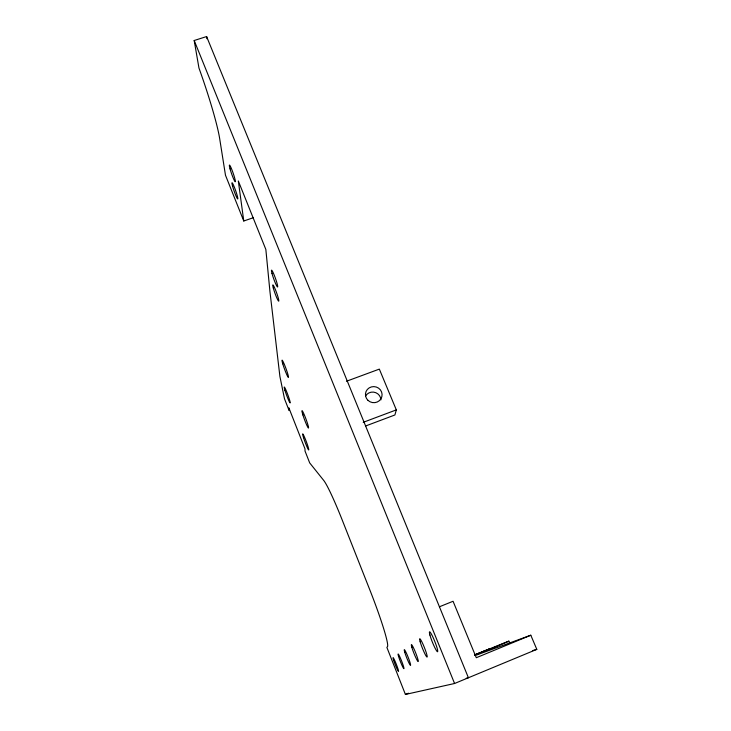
<?xml version="1.0" encoding="UTF-8"?>
<svg xmlns="http://www.w3.org/2000/svg" width="731" height="731" viewBox="0 0 731 731"><rect width="100%" height="100%" fill="white"/><g stroke="black" fill="none" stroke-linecap="round" stroke-linejoin="round"><path stroke-width="1.1" d="M346.448 381.262L379.334 369.109L396.321 409.89L394.904 414.97L365.491 426.036M509.69 643.097L508.867 641.142L476.128 655.195L530.797 635.221L536.81 649.366L454.572 683.494L405.413 694.45L386.845 647.319L387.366 646.853A55.145 4.359 68.8 0 0 369.667 589.488L342.528 520.801A53.975 4.267 69.1 0 0 323.659 480.349L309.688 462.897L305.019 451.027L304.973 448.807L288.882 407.88L289.065 410.42L284.505 398.824L279.9 376.438L269.958 291.669L265.846 249.445L238.315 180.959L243.77 221L253.419 217.683M530.797 635.221L476.292 657.717L453.065 601.266L439.432 606.776M405.413 694.45L408.465 693.189M474.446 654.949L508.867 641.142M481.702 652.153C456.902 662.185 508.036 641.416 483.127 651.485M363.206 422.326L396.321 409.89M243.77 221L225.477 175.23L219.702 138.808A69.125 6.195 71.1 0 0 198.96 68.038L194.19 40.507L206.608 36.55L468.407 677.756L466.214 678.277M532.479 650.636L536.81 649.366M194.19 40.507L454.572 683.494M206.608 36.55L206.946 38.761M365.555 396.056A8.196 7.895 11 0 1 380.906 399.894M411.845 647.337A9.128 0.886 68.3 0 0 417.849 661.336A9.128 0.886 68.3 0 0 414.687 650.471A9.128 0.886 68.3 0 0 411.845 647.337M302.899 414.943A9.32 0.786 69.6 0 0 308.473 428.074A9.32 0.786 69.6 0 0 304.361 414.989A9.32 0.786 69.6 0 0 302.899 414.943M404.718 652.162A8.48 0.768 68.4 0 0 410.255 665.192A8.48 0.768 68.4 0 0 407.268 655.113A8.48 0.768 68.4 0 0 404.718 652.162M393.707 660.541A7.456 0.594 68.5 0 0 398.422 671.414A7.456 0.594 68.5 0 0 395.197 661.546A7.456 0.594 68.5 0 0 393.707 660.541M303.529 437.695A8.608 0.667 69.5 0 0 308.674 449.958A8.608 0.667 69.5 0 0 304.882 438.024A8.608 0.667 69.5 0 0 303.529 437.695M273.284 287.959A8.644 0.841 70.2 0 0 278.52 301.071A8.644 0.841 70.2 0 0 275.56 290.052A8.644 0.841 70.2 0 0 273.284 287.959M282.76 363.828A9.229 0.768 69.8 0 0 288.325 377.434A9.229 0.768 69.8 0 0 284.651 365.144A9.229 0.768 69.8 0 0 282.76 363.828M284.944 390.363A8.525 0.658 69.7 0 0 290.07 402.918A8.525 0.658 69.7 0 0 286.589 391.56A8.525 0.658 69.7 0 0 284.944 390.363M420.142 641.717A9.878 1.042 68.2 0 0 426.703 656.849A9.878 1.042 68.2 0 0 423.35 645.044A9.878 1.042 68.2 0 0 420.142 641.717M271.996 273.421A8.946 0.895 70.3 0 0 277.415 286.936A8.946 0.895 70.3 0 0 274.335 275.413A8.946 0.895 70.3 0 0 271.996 273.421M398.541 656.347A7.913 0.667 68.5 0 0 403.676 668.527A7.913 0.667 68.5 0 0 400.844 659.143A7.913 0.667 68.5 0 0 398.541 656.347M429.929 635.075A10.773 1.243 68.1 0 0 437.165 651.54A10.773 1.243 68.1 0 0 433.593 638.62A10.773 1.243 68.1 0 0 429.929 635.075M232.641 186.414A8.571 0.786 70.6 0 0 237.648 198.942A8.571 0.786 70.6 0 0 234.377 187.246A8.571 0.786 70.6 0 0 232.641 186.414M230.037 168.843A8.882 0.841 70.8 0 0 235.199 181.745A8.882 0.841 70.8 0 0 231.791 169.491A8.882 0.841 70.8 0 0 230.037 168.843M368.022 400.387A8.333 8.023 11 0 0 381.856 396.659A8.333 8.023 11 0 0 371.412 386.909A8.333 8.023 11 0 0 368.022 400.387"/></g></svg>
